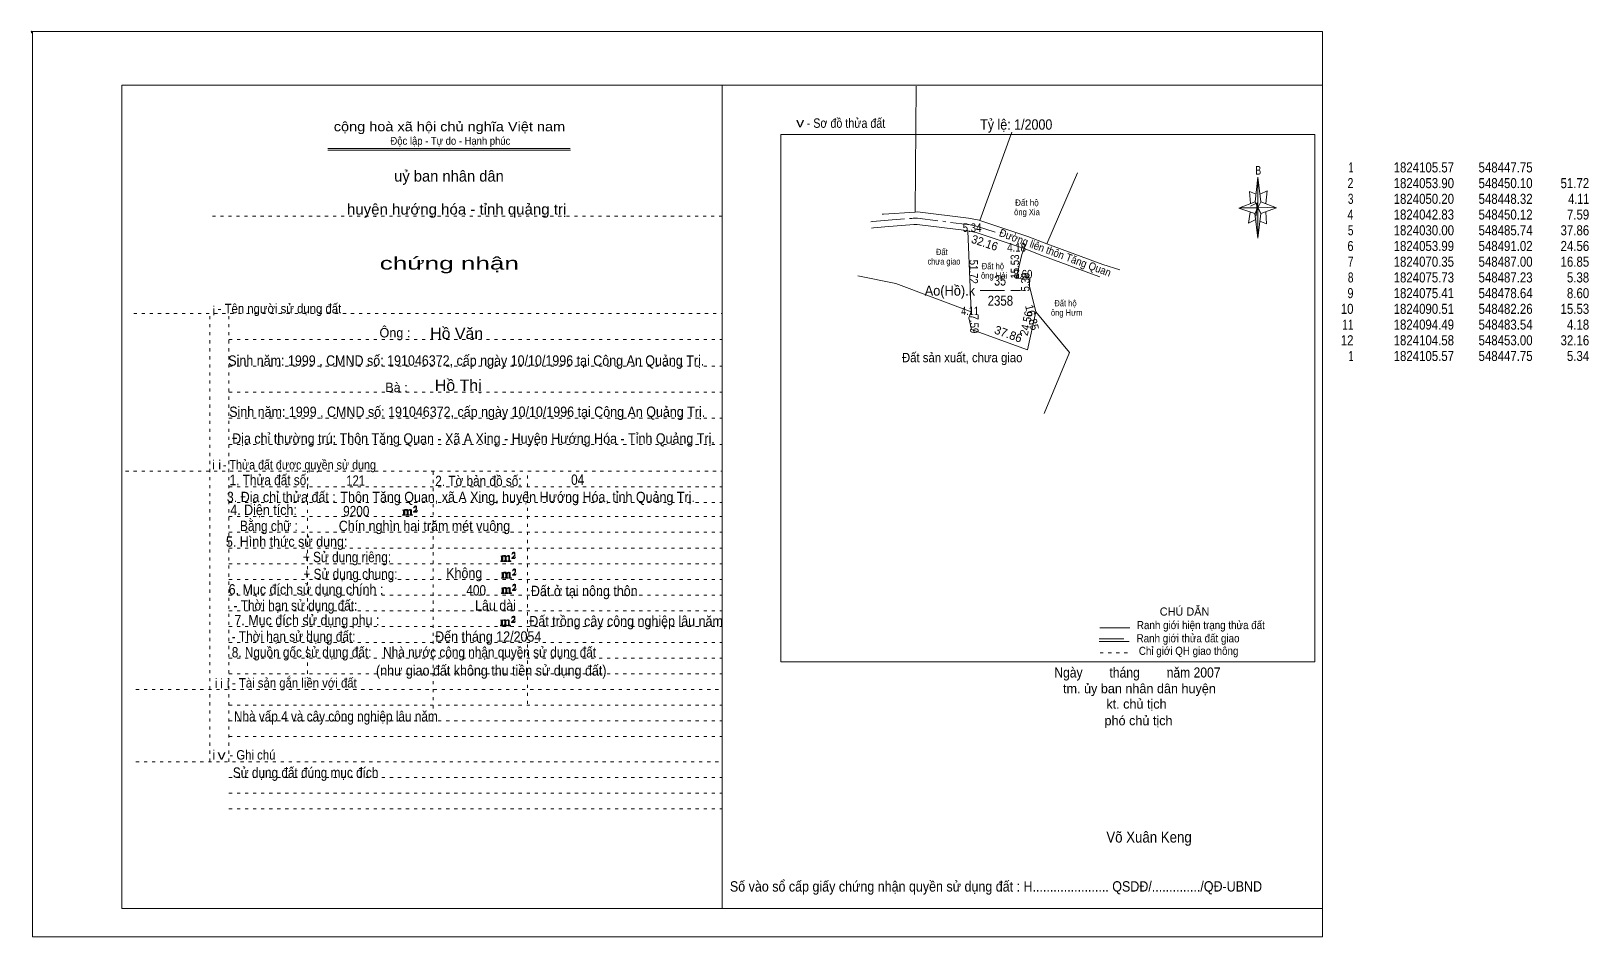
# Model space of a CAD drawing. Header units: centimetres. Extents: x -1.6 to 48, y -3.3 to 25.5.
import ezdxf
from ezdxf.enums import TextEntityAlignment as Align

# ---------------------------------------------------------------- set-up
doc = ezdxf.new("R2010")
doc.units = ezdxf.units.CM
doc.header["$LTSCALE"] = 0.13
for name, pattern in [('DOT_DASHED', [7.7, 5, -1.2, 0.3, -1.2]), ('DOTTED', [1.5, 0.3, -1.2]), ('LONG_DASHED', [7.5, 6, -1.5])]:
    doc.linetypes.add(name, pattern=pattern)
for name, color, linetype, lineweight in [('1', 7, 'DOTTED', 13), ('22', 7, 'Continuous', 13), ('33', 7, 'LONG_DASHED', 13), ('4', 7, 'Continuous', 13), ('5', 7, 'Continuous', 13), ('50', 7, 'Continuous', 13)]:
    doc.layers.add(name, color=color, linetype=linetype, lineweight=lineweight)
for name, color, linetype in [('10', 7, 'Continuous'), ('23', 7, 'Continuous'), ('30', 7, 'Continuous')]:
    doc.layers.add(name, color=color, linetype=linetype)

msp = doc.modelspace()

# ---------------------------------------------------------------- hatches: boundary and pattern name
at = {"layer": '5'}
msp.add_hatch(color=256, dxfattribs=at).paths.add_polyline_path([(37.46, 19.87), (37.46, 18.91), (37.36, 19.69)])
at = {"layer": '50'}
for points in [[(10.27, 10.13), (10.27, 10.12), (10.27, 10.11), (10.25, 10.11), (10.24, 10.11), (10.24, 10.1), (10.33, 10.1), (10.33, 10.11), (10.32, 10.11), (10.31, 10.11), (10.31, 10.12), (10.31, 10.13), (10.31, 10.24), (10.31, 10.25), (10.32, 10.26), (10.34, 10.26), (10.35, 10.26), (10.36, 10.26), (10.37, 10.25), (10.39, 10.22), (10.39, 10.13), (10.37, 10.12), (10.37, 10.11), (10.36, 10.11), (10.35, 10.11), (10.35, 10.1), (10.44, 10.1), (10.44, 10.11), (10.43, 10.11), (10.42, 10.11), (10.42, 10.12), (10.42, 10.13), (10.42, 10.24), (10.44, 10.26), (10.45, 10.26), (10.46, 10.26), (10.49, 10.26), (10.49, 10.25), (10.5, 10.24), (10.5, 10.22), (10.5, 10.13), (10.5, 10.12), (10.49, 10.11), (10.49, 10.11), (10.47, 10.11), (10.47, 10.1), (10.56, 10.1), (10.56, 10.11), (10.55, 10.11), (10.54, 10.11), (10.53, 10.12), (10.53, 10.13), (10.53, 10.2), (10.53, 10.25), (10.53, 10.26), (10.52, 10.27), (10.5, 10.28), (10.47, 10.28), (10.46, 10.28), (10.44, 10.27), (10.41, 10.25), (10.41, 10.26), (10.4, 10.28), (10.39, 10.28), (10.37, 10.28), (10.35, 10.28), (10.34, 10.28), (10.32, 10.26), (10.31, 10.26), (10.31, 10.25), (10.31, 10.25), (10.31, 10.26), (10.31, 10.28), (10.24, 10.26), (10.24, 10.26), (10.25, 10.26), (10.27, 10.25), (10.27, 10.24), (10.27, 10.23)], [(10.69, 10.19), (10.72, 10.24), (10.72, 10.24), (10.71, 10.22), (10.69, 10.22), (10.68, 10.22), (10.63, 10.22), (10.66, 10.26), (10.67, 10.27), (10.69, 10.28), (10.69, 10.3), (10.69, 10.32), (10.69, 10.34), (10.69, 10.35), (10.69, 10.37), (10.68, 10.38), (10.67, 10.38), (10.66, 10.39), (10.65, 10.39), (10.63, 10.38), (10.63, 10.38), (10.62, 10.37), (10.61, 10.35), (10.59, 10.33), (10.61, 10.33), (10.61, 10.35), (10.62, 10.35), (10.63, 10.36), (10.65, 10.36), (10.66, 10.36), (10.67, 10.35), (10.68, 10.35), (10.68, 10.32), (10.68, 10.3), (10.66, 10.28), (10.66, 10.26), (10.65, 10.25), (10.59, 10.2), (10.59, 10.19)], [(13.39, 8.66), (13.39, 8.65), (13.39, 8.64), (13.38, 8.64), (13.37, 8.64), (13.37, 8.62), (13.45, 8.62), (13.45, 8.64), (13.44, 8.64), (13.43, 8.64), (13.43, 8.65), (13.43, 8.66), (13.43, 8.77), (13.43, 8.78), (13.44, 8.79), (13.47, 8.79), (13.48, 8.79), (13.49, 8.79), (13.5, 8.78), (13.51, 8.74), (13.51, 8.66), (13.5, 8.65), (13.5, 8.64), (13.49, 8.64), (13.48, 8.64), (13.48, 8.62), (13.57, 8.62), (13.57, 8.64), (13.55, 8.64), (13.54, 8.64), (13.54, 8.65), (13.54, 8.66), (13.54, 8.77), (13.57, 8.79), (13.58, 8.79), (13.59, 8.79), (13.61, 8.79), (13.61, 8.78), (13.62, 8.77), (13.62, 8.74), (13.62, 8.66), (13.62, 8.65), (13.61, 8.64), (13.61, 8.64), (13.6, 8.64), (13.6, 8.62), (13.69, 8.62), (13.69, 8.64), (13.67, 8.64), (13.66, 8.64), (13.65, 8.65), (13.65, 8.66), (13.65, 8.73), (13.65, 8.78), (13.65, 8.79), (13.64, 8.8), (13.62, 8.81), (13.6, 8.81), (13.59, 8.81), (13.57, 8.8), (13.53, 8.78), (13.53, 8.79), (13.52, 8.81), (13.51, 8.81), (13.5, 8.81), (13.48, 8.81), (13.47, 8.81), (13.44, 8.79), (13.43, 8.79), (13.43, 8.78), (13.43, 8.78), (13.43, 8.79), (13.43, 8.81), (13.37, 8.79), (13.37, 8.79), (13.38, 8.79), (13.39, 8.78), (13.39, 8.77), (13.39, 8.76)], [(13.82, 8.72), (13.84, 8.77), (13.84, 8.77), (13.83, 8.74), (13.82, 8.74), (13.81, 8.74), (13.75, 8.74), (13.79, 8.79), (13.8, 8.8), (13.82, 8.81), (13.82, 8.83), (13.82, 8.84), (13.82, 8.87), (13.82, 8.88), (13.82, 8.9), (13.81, 8.91), (13.8, 8.91), (13.79, 8.92), (13.77, 8.92), (13.75, 8.91), (13.75, 8.91), (13.74, 8.9), (13.73, 8.88), (13.72, 8.86), (13.73, 8.86), (13.73, 8.88), (13.74, 8.88), (13.75, 8.89), (13.77, 8.89), (13.79, 8.89), (13.8, 8.88), (13.81, 8.88), (13.81, 8.84), (13.81, 8.83), (13.79, 8.81), (13.79, 8.79), (13.77, 8.78), (13.72, 8.73), (13.72, 8.72)], [(13.41, 8.12), (13.41, 8.11), (13.41, 8.1), (13.4, 8.1), (13.39, 8.1), (13.39, 8.09), (13.48, 8.09), (13.48, 8.1), (13.47, 8.1), (13.45, 8.1), (13.45, 8.11), (13.45, 8.12), (13.45, 8.23), (13.45, 8.24), (13.47, 8.26), (13.49, 8.26), (13.5, 8.26), (13.51, 8.26), (13.52, 8.24), (13.53, 8.21), (13.53, 8.12), (13.52, 8.11), (13.52, 8.1), (13.51, 8.1), (13.5, 8.1), (13.5, 8.09), (13.59, 8.09), (13.59, 8.1), (13.58, 8.1), (13.57, 8.1), (13.57, 8.11), (13.57, 8.12), (13.57, 8.23), (13.59, 8.26), (13.6, 8.26), (13.61, 8.26), (13.63, 8.26), (13.63, 8.24), (13.64, 8.23), (13.64, 8.21), (13.64, 8.12), (13.64, 8.11), (13.63, 8.1), (13.63, 8.1), (13.62, 8.1), (13.62, 8.09), (13.71, 8.09), (13.71, 8.1), (13.7, 8.1), (13.69, 8.1), (13.67, 8.11), (13.67, 8.12), (13.67, 8.2), (13.67, 8.24), (13.67, 8.26), (13.66, 8.27), (13.64, 8.28), (13.62, 8.28), (13.61, 8.28), (13.59, 8.27), (13.55, 8.24), (13.55, 8.26), (13.54, 8.28), (13.53, 8.28), (13.52, 8.28), (13.5, 8.28), (13.49, 8.28), (13.47, 8.26), (13.45, 8.26), (13.45, 8.24), (13.45, 8.24), (13.45, 8.26), (13.45, 8.28), (13.39, 8.26), (13.39, 8.26), (13.4, 8.26), (13.41, 8.24), (13.41, 8.23), (13.41, 8.22)], [(13.84, 8.19), (13.86, 8.23), (13.86, 8.23), (13.85, 8.21), (13.84, 8.21), (13.83, 8.21), (13.77, 8.21), (13.81, 8.26), (13.82, 8.27), (13.84, 8.28), (13.84, 8.3), (13.84, 8.31), (13.84, 8.33), (13.84, 8.34), (13.84, 8.37), (13.83, 8.38), (13.82, 8.38), (13.81, 8.39), (13.8, 8.39), (13.77, 8.38), (13.77, 8.38), (13.76, 8.37), (13.75, 8.34), (13.74, 8.32), (13.75, 8.32), (13.75, 8.34), (13.76, 8.34), (13.77, 8.36), (13.8, 8.36), (13.81, 8.36), (13.82, 8.34), (13.83, 8.34), (13.83, 8.31), (13.83, 8.3), (13.81, 8.28), (13.81, 8.26), (13.8, 8.24), (13.74, 8.2), (13.74, 8.19)], [(13.41, 7.64), (13.41, 7.63), (13.41, 7.62), (13.4, 7.62), (13.39, 7.62), (13.39, 7.6), (13.47, 7.6), (13.47, 7.62), (13.46, 7.62), (13.45, 7.62), (13.45, 7.63), (13.45, 7.64), (13.45, 7.75), (13.45, 7.76), (13.46, 7.77), (13.49, 7.77), (13.5, 7.77), (13.51, 7.77), (13.52, 7.76), (13.53, 7.72), (13.53, 7.64), (13.52, 7.63), (13.52, 7.62), (13.51, 7.62), (13.5, 7.62), (13.5, 7.6), (13.59, 7.6), (13.59, 7.62), (13.57, 7.62), (13.56, 7.62), (13.56, 7.63), (13.56, 7.64), (13.56, 7.75), (13.59, 7.77), (13.6, 7.77), (13.61, 7.77), (13.63, 7.77), (13.63, 7.76), (13.64, 7.75), (13.64, 7.72), (13.64, 7.64), (13.64, 7.63), (13.63, 7.62), (13.63, 7.62), (13.62, 7.62), (13.62, 7.6), (13.71, 7.6), (13.71, 7.62), (13.69, 7.62), (13.68, 7.62), (13.67, 7.63), (13.67, 7.64), (13.67, 7.71), (13.67, 7.76), (13.67, 7.77), (13.66, 7.78), (13.64, 7.79), (13.62, 7.79), (13.61, 7.79), (13.59, 7.78), (13.55, 7.76), (13.55, 7.77), (13.54, 7.79), (13.53, 7.79), (13.52, 7.79), (13.5, 7.79), (13.49, 7.79), (13.46, 7.77), (13.45, 7.77), (13.45, 7.76), (13.45, 7.76), (13.45, 7.77), (13.45, 7.79), (13.39, 7.77), (13.39, 7.77), (13.4, 7.77), (13.41, 7.76), (13.41, 7.75), (13.41, 7.74)], [(13.84, 7.7), (13.86, 7.75), (13.86, 7.75), (13.85, 7.72), (13.84, 7.72), (13.83, 7.72), (13.77, 7.72), (13.81, 7.77), (13.82, 7.78), (13.84, 7.79), (13.84, 7.81), (13.84, 7.82), (13.84, 7.85), (13.84, 7.86), (13.84, 7.88), (13.83, 7.89), (13.82, 7.89), (13.81, 7.9), (13.79, 7.9), (13.77, 7.89), (13.77, 7.89), (13.76, 7.88), (13.75, 7.86), (13.74, 7.84), (13.75, 7.84), (13.75, 7.86), (13.76, 7.86), (13.77, 7.87), (13.79, 7.87), (13.81, 7.87), (13.82, 7.86), (13.83, 7.86), (13.83, 7.82), (13.83, 7.81), (13.81, 7.79), (13.81, 7.77), (13.79, 7.76), (13.74, 7.71), (13.74, 7.7)], [(13.38, 6.62), (13.38, 6.61), (13.38, 6.6), (13.37, 6.6), (13.36, 6.6), (13.36, 6.58), (13.44, 6.58), (13.44, 6.6), (13.43, 6.6), (13.42, 6.6), (13.42, 6.61), (13.42, 6.62), (13.42, 6.73), (13.42, 6.74), (13.43, 6.75), (13.46, 6.75), (13.47, 6.75), (13.48, 6.75), (13.49, 6.74), (13.5, 6.7), (13.5, 6.62), (13.49, 6.61), (13.49, 6.6), (13.48, 6.6), (13.47, 6.6), (13.47, 6.58), (13.56, 6.58), (13.56, 6.6), (13.54, 6.6), (13.53, 6.6), (13.53, 6.61), (13.53, 6.62), (13.53, 6.73), (13.56, 6.75), (13.57, 6.75), (13.58, 6.75), (13.6, 6.75), (13.6, 6.74), (13.61, 6.73), (13.61, 6.7), (13.61, 6.62), (13.61, 6.61), (13.6, 6.6), (13.6, 6.6), (13.59, 6.6), (13.59, 6.58), (13.68, 6.58), (13.68, 6.6), (13.66, 6.6), (13.65, 6.6), (13.64, 6.61), (13.64, 6.62), (13.64, 6.69), (13.64, 6.74), (13.64, 6.75), (13.63, 6.76), (13.61, 6.77), (13.59, 6.77), (13.58, 6.77), (13.56, 6.76), (13.52, 6.74), (13.52, 6.75), (13.51, 6.77), (13.5, 6.77), (13.49, 6.77), (13.47, 6.77), (13.46, 6.77), (13.43, 6.75), (13.42, 6.75), (13.42, 6.74), (13.42, 6.74), (13.42, 6.75), (13.42, 6.77), (13.36, 6.75), (13.36, 6.75), (13.37, 6.75), (13.38, 6.74), (13.38, 6.73), (13.38, 6.72)], [(13.81, 6.68), (13.83, 6.73), (13.83, 6.73), (13.82, 6.7), (13.81, 6.7), (13.8, 6.7), (13.74, 6.7), (13.78, 6.75), (13.79, 6.76), (13.81, 6.77), (13.81, 6.79), (13.81, 6.8), (13.81, 6.83), (13.81, 6.84), (13.81, 6.86), (13.8, 6.87), (13.79, 6.87), (13.78, 6.88), (13.76, 6.88), (13.74, 6.87), (13.74, 6.87), (13.73, 6.86), (13.72, 6.84), (13.71, 6.82), (13.72, 6.82), (13.72, 6.84), (13.73, 6.84), (13.74, 6.85), (13.76, 6.85), (13.78, 6.85), (13.79, 6.84), (13.8, 6.84), (13.8, 6.8), (13.8, 6.79), (13.78, 6.77), (13.78, 6.75), (13.76, 6.74), (13.71, 6.69), (13.71, 6.68)]]:
    msp.add_hatch(color=256, dxfattribs=at).paths.add_polyline_path(points)

# ---------------------------------------------------------------- linework, layer by layer
at = {"layer": '1', "linetype": 'Continuous'}
for p, q in [((1.31, -2.42), (1.31, 23.78)), ((1.31, 23.78), (39.51, 23.78)), ((20.41, -2.42), (20.41, 23.78)), ((39.51, -2.42), (39.51, 23.78)), ((7.87, 21.76), (15.58, 21.76)), ((7.87, 21.71), (15.59, 21.71)), ((37.36, 19.69), (36.85, 19.86)), ((1.31, -2.42), (39.51, -2.42))]:
    msp.add_line(p, q, dxfattribs=at)
at = {"layer": '1'}
for p, q in [((4.19, 19.61), (20.41, 19.61)), ((1.69, 16.51), (20.41, 16.51)), ((4.11, 2.25), (4.11, 16.51)), ((4.72, 2.25), (4.72, 16.51)), ((4.72, 15.68), (20.41, 15.68)), ((4.72, 14.84), (20.41, 14.84)), ((4.72, 14.01), (20.41, 14.01)), ((4.72, 13.18), (20.41, 13.18)), ((4.72, 12.34), (20.41, 12.34)), ((1.43, 11.5), (20.41, 11.5)), ((7.22, 5.05), (7.22, 11.5)), ((11.22, 3.95), (11.22, 11.5)), ((14.22, 4.09), (14.22, 11.5)), ((4.72, 11), (20.41, 11)), ((4.72, 10.5), (20.41, 10.5)), ((4.72, 10.05), (20.41, 10.05)), ((4.72, 9.55), (20.41, 9.55)), ((4.72, 9.05), (20.41, 9.05)), ((4.72, 8.55), (20.41, 8.55)), ((4.72, 8.05), (20.41, 8.05)), ((4.72, 7.55), (20.41, 7.55)), ((4.72, 7.05), (20.41, 7.05)), ((4.72, 6.55), (20.41, 6.55)), ((4.72, 6.05), (20.41, 6.05)), ((4.72, 5.55), (20.41, 5.55)), ((4.72, 5.05), (20.41, 5.05)), ((1.76, 4.55), (20.41, 4.55)), ((4.72, 4.05), (20.41, 4.05)), ((4.72, 3.55), (20.41, 3.55)), ((4.72, 3.05), (20.41, 3.05)), ((1.76, 2.25), (20.41, 2.25)), ((4.72, 1.75), (20.41, 1.75)), ((4.72, 1.25), (20.41, 1.25)), ((4.72, 0.75), (20.41, 0.75))]:
    msp.add_line(p, q, dxfattribs=at)
at = {"layer": '1', "linetype": 'Continuous'}
msp.add_lwpolyline([(-1.53, -3.32), (39.51, -3.32), (39.51, 25.48), (-1.53, 25.48)], close=True, dxfattribs=at)
msp.add_lwpolyline([(37.37, 19.49), (37.16, 19.39), (37.21, 19.74)], dxfattribs=at)
at = {"layer": '22'}
for p, q in [((26.55, 19.74), (26.59, 23.75)), ((28.61, 19.47), (29.63, 22.28)), ((30.74, 18.73), (31.72, 20.99)), ((28.34, 16.56), (28.23, 19.14))]:
    msp.add_line(p, q, dxfattribs=at)
at = {"layer": '22', "linetype": 'DOT_DASHED'}
for points in [[(25.14, 19.43), (25.21, 19.44), (25.57, 19.47), (26.49, 19.54), (26.63, 19.55), (28.22, 19.34), (28.26, 19.34)], [(28.26, 19.34), (28.54, 19.28), (29.1, 19.1)]]:
    msp.add_lwpolyline(points, dxfattribs=at)
at = {"layer": '22'}
for points in [[(25.16, 19.23), (25.23, 19.24), (25.59, 19.27), (26.51, 19.34), (26.62, 19.34), (28.19, 19.15), (28.23, 19.14)], [(25.5, 19.67), (25.55, 19.67), (26.55, 19.74)], [(26.55, 19.74), (26.63, 19.75), (28.25, 19.54), (28.59, 19.48), (28.61, 19.47)], [(28.61, 19.47), (30.14, 18.96), (30.74, 18.73)], [(28.23, 19.14), (28.49, 19.09), (30.02, 18.58)], [(30.39, 16.56), (30.19, 17.38), (30.2, 17.65), (29.77, 17.63), (29.95, 18.39), (30.02, 18.58)], [(30.02, 18.58), (30.58, 18.36), (32.4, 17.69), (32.43, 17.68)], [(30.74, 18.73), (32.53, 18.07), (33.07, 17.9)], [(24.73, 17.71), (25.94, 17.47), (28.34, 16.56)], [(28.34, 16.56), (28.26, 16.37), (28.35, 16), (30.13, 15.36), (30.39, 16.56)], [(30.39, 16.56), (31.46, 15.27), (30.66, 13.33)]]:
    msp.add_lwpolyline(points, dxfattribs=at)
at = {"layer": '33'}
msp.add_line((28.62, 17.24), (29.9, 17.24), dxfattribs=at)
at = {"layer": '4'}
for p, q in [((32.43, 6.51), (33.38, 6.51)), ((32.41, 6.08), (33.36, 6.08))]:
    msp.add_line(p, q, dxfattribs=at)
at = {"layer": '4', "linetype": 'LONG_DASHED'}
msp.add_line((32.41, 6.16), (33.36, 6.16), dxfattribs=at)
at = {"layer": '4', "linetype": 'DOTTED'}
msp.add_line((32.44, 5.72), (33.43, 5.72), dxfattribs=at)
at = {"layer": '4'}
msp.add_lwpolyline([(22.28, 22.21), (39.27, 22.21), (39.27, 5.43), (22.28, 5.43)], close=True, dxfattribs=at)
msp.add_circle((-1.55, 25.47), 0.025, dxfattribs=at)
at = {"layer": '5'}
for p, q in [((37.37, 20.07), (37.46, 20.85)), ((37.55, 20.07), (38.05, 19.87)), ((37.55, 19.69), (37.46, 18.91)), ((37.73, 19.37), (37.52, 19.45)), ((37.71, 19.75), (37.73, 19.37))]:
    msp.add_line(p, q, dxfattribs=at)
for points in [[(37.46, 20.85), (37.55, 20.07), (37.46, 19.87)], [(37.46, 19.87), (36.87, 19.87), (37.37, 20.07), (37.55, 19.69), (38.05, 19.87), (37.46, 19.89)], [(37.46, 19.87), (37.46, 18.91), (37.36, 19.69)]]:
    msp.add_lwpolyline(points, close=True, dxfattribs=at)
for points in [[(37.4, 20.31), (37.19, 20.39), (37.22, 20.01)], [(37.53, 20.31), (37.75, 20.41), (37.71, 20.01)], [(37.46, 19.87), (37.37, 20.07), (36.87, 19.87)], [(37.22, 19.93), (37.44, 20.03), (37.4, 19.63)], [(37.46, 19.87), (37.55, 19.69), (38.05, 19.87)]]:
    msp.add_lwpolyline(points, dxfattribs=at)
at = {"layer": '50'}
for points in [[(10.27, 10.13), (10.27, 10.12), (10.27, 10.11), (10.25, 10.11), (10.24, 10.11), (10.24, 10.1), (10.33, 10.1), (10.33, 10.11), (10.32, 10.11), (10.31, 10.11), (10.31, 10.12), (10.31, 10.13), (10.31, 10.24), (10.31, 10.25), (10.32, 10.26), (10.34, 10.26), (10.35, 10.26), (10.36, 10.26), (10.37, 10.25), (10.39, 10.22), (10.39, 10.13), (10.37, 10.12), (10.37, 10.11), (10.36, 10.11), (10.35, 10.11), (10.35, 10.1), (10.44, 10.1), (10.44, 10.11), (10.43, 10.11), (10.42, 10.11), (10.42, 10.12), (10.42, 10.13), (10.42, 10.24), (10.44, 10.26), (10.45, 10.26), (10.46, 10.26), (10.49, 10.26), (10.49, 10.25), (10.5, 10.24), (10.5, 10.22), (10.5, 10.13), (10.5, 10.12), (10.49, 10.11), (10.49, 10.11), (10.47, 10.11), (10.47, 10.1), (10.56, 10.1), (10.56, 10.11), (10.55, 10.11), (10.54, 10.11), (10.53, 10.12), (10.53, 10.13), (10.53, 10.2), (10.53, 10.25), (10.53, 10.26), (10.52, 10.27), (10.5, 10.28), (10.47, 10.28), (10.46, 10.28), (10.44, 10.27), (10.41, 10.25), (10.41, 10.26), (10.4, 10.28), (10.39, 10.28), (10.37, 10.28), (10.35, 10.28), (10.34, 10.28), (10.32, 10.26), (10.31, 10.26), (10.31, 10.25), (10.31, 10.25), (10.31, 10.26), (10.31, 10.28), (10.24, 10.26), (10.24, 10.26), (10.25, 10.26), (10.27, 10.25), (10.27, 10.24), (10.27, 10.23)], [(10.69, 10.19), (10.72, 10.24), (10.72, 10.24), (10.71, 10.22), (10.69, 10.22), (10.68, 10.22), (10.63, 10.22), (10.66, 10.26), (10.67, 10.27), (10.69, 10.28), (10.69, 10.3), (10.69, 10.32), (10.69, 10.34), (10.69, 10.35), (10.69, 10.37), (10.68, 10.38), (10.67, 10.38), (10.66, 10.39), (10.65, 10.39), (10.63, 10.38), (10.63, 10.38), (10.62, 10.37), (10.61, 10.35), (10.59, 10.33), (10.61, 10.33), (10.61, 10.35), (10.62, 10.35), (10.63, 10.36), (10.65, 10.36), (10.66, 10.36), (10.67, 10.35), (10.68, 10.35), (10.68, 10.32), (10.68, 10.3), (10.66, 10.28), (10.66, 10.26), (10.65, 10.25), (10.59, 10.2), (10.59, 10.19)], [(13.39, 8.66), (13.39, 8.65), (13.39, 8.64), (13.38, 8.64), (13.37, 8.64), (13.37, 8.62), (13.45, 8.62), (13.45, 8.64), (13.44, 8.64), (13.43, 8.64), (13.43, 8.65), (13.43, 8.66), (13.43, 8.77), (13.43, 8.78), (13.44, 8.79), (13.47, 8.79), (13.48, 8.79), (13.49, 8.79), (13.5, 8.78), (13.51, 8.74), (13.51, 8.66), (13.5, 8.65), (13.5, 8.64), (13.49, 8.64), (13.48, 8.64), (13.48, 8.62), (13.57, 8.62), (13.57, 8.64), (13.55, 8.64), (13.54, 8.64), (13.54, 8.65), (13.54, 8.66), (13.54, 8.77), (13.57, 8.79), (13.58, 8.79), (13.59, 8.79), (13.61, 8.79), (13.61, 8.78), (13.62, 8.77), (13.62, 8.74), (13.62, 8.66), (13.62, 8.65), (13.61, 8.64), (13.61, 8.64), (13.6, 8.64), (13.6, 8.62), (13.69, 8.62), (13.69, 8.64), (13.67, 8.64), (13.66, 8.64), (13.65, 8.65), (13.65, 8.66), (13.65, 8.73), (13.65, 8.78), (13.65, 8.79), (13.64, 8.8), (13.62, 8.81), (13.6, 8.81), (13.59, 8.81), (13.57, 8.8), (13.53, 8.78), (13.53, 8.79), (13.52, 8.81), (13.51, 8.81), (13.5, 8.81), (13.48, 8.81), (13.47, 8.81), (13.44, 8.79), (13.43, 8.79), (13.43, 8.78), (13.43, 8.78), (13.43, 8.79), (13.43, 8.81), (13.37, 8.79), (13.37, 8.79), (13.38, 8.79), (13.39, 8.78), (13.39, 8.77), (13.39, 8.76)], [(13.82, 8.72), (13.84, 8.77), (13.84, 8.77), (13.83, 8.74), (13.82, 8.74), (13.81, 8.74), (13.75, 8.74), (13.79, 8.79), (13.8, 8.8), (13.82, 8.81), (13.82, 8.83), (13.82, 8.84), (13.82, 8.87), (13.82, 8.88), (13.82, 8.9), (13.81, 8.91), (13.8, 8.91), (13.79, 8.92), (13.77, 8.92), (13.75, 8.91), (13.75, 8.91), (13.74, 8.9), (13.73, 8.88), (13.72, 8.86), (13.73, 8.86), (13.73, 8.88), (13.74, 8.88), (13.75, 8.89), (13.77, 8.89), (13.79, 8.89), (13.8, 8.88), (13.81, 8.88), (13.81, 8.84), (13.81, 8.83), (13.79, 8.81), (13.79, 8.79), (13.77, 8.78), (13.72, 8.73), (13.72, 8.72)], [(13.41, 8.12), (13.41, 8.11), (13.41, 8.1), (13.4, 8.1), (13.39, 8.1), (13.39, 8.09), (13.48, 8.09), (13.48, 8.1), (13.47, 8.1), (13.45, 8.1), (13.45, 8.11), (13.45, 8.12), (13.45, 8.23), (13.45, 8.24), (13.47, 8.26), (13.49, 8.26), (13.5, 8.26), (13.51, 8.26), (13.52, 8.24), (13.53, 8.21), (13.53, 8.12), (13.52, 8.11), (13.52, 8.1), (13.51, 8.1), (13.5, 8.1), (13.5, 8.09), (13.59, 8.09), (13.59, 8.1), (13.58, 8.1), (13.57, 8.1), (13.57, 8.11), (13.57, 8.12), (13.57, 8.23), (13.59, 8.26), (13.6, 8.26), (13.61, 8.26), (13.63, 8.26), (13.63, 8.24), (13.64, 8.23), (13.64, 8.21), (13.64, 8.12), (13.64, 8.11), (13.63, 8.1), (13.63, 8.1), (13.62, 8.1), (13.62, 8.09), (13.71, 8.09), (13.71, 8.1), (13.7, 8.1), (13.69, 8.1), (13.67, 8.11), (13.67, 8.12), (13.67, 8.2), (13.67, 8.24), (13.67, 8.26), (13.66, 8.27), (13.64, 8.28), (13.62, 8.28), (13.61, 8.28), (13.59, 8.27), (13.55, 8.24), (13.55, 8.26), (13.54, 8.28), (13.53, 8.28), (13.52, 8.28), (13.5, 8.28), (13.49, 8.28), (13.47, 8.26), (13.45, 8.26), (13.45, 8.24), (13.45, 8.24), (13.45, 8.26), (13.45, 8.28), (13.39, 8.26), (13.39, 8.26), (13.4, 8.26), (13.41, 8.24), (13.41, 8.23), (13.41, 8.22)], [(13.84, 8.19), (13.86, 8.23), (13.86, 8.23), (13.85, 8.21), (13.84, 8.21), (13.83, 8.21), (13.77, 8.21), (13.81, 8.26), (13.82, 8.27), (13.84, 8.28), (13.84, 8.3), (13.84, 8.31), (13.84, 8.33), (13.84, 8.34), (13.84, 8.37), (13.83, 8.38), (13.82, 8.38), (13.81, 8.39), (13.8, 8.39), (13.77, 8.38), (13.77, 8.38), (13.76, 8.37), (13.75, 8.34), (13.74, 8.32), (13.75, 8.32), (13.75, 8.34), (13.76, 8.34), (13.77, 8.36), (13.8, 8.36), (13.81, 8.36), (13.82, 8.34), (13.83, 8.34), (13.83, 8.31), (13.83, 8.3), (13.81, 8.28), (13.81, 8.26), (13.8, 8.24), (13.74, 8.2), (13.74, 8.19)], [(13.41, 7.64), (13.41, 7.63), (13.41, 7.62), (13.4, 7.62), (13.39, 7.62), (13.39, 7.6), (13.47, 7.6), (13.47, 7.62), (13.46, 7.62), (13.45, 7.62), (13.45, 7.63), (13.45, 7.64), (13.45, 7.75), (13.45, 7.76), (13.46, 7.77), (13.49, 7.77), (13.5, 7.77), (13.51, 7.77), (13.52, 7.76), (13.53, 7.72), (13.53, 7.64), (13.52, 7.63), (13.52, 7.62), (13.51, 7.62), (13.5, 7.62), (13.5, 7.6), (13.59, 7.6), (13.59, 7.62), (13.57, 7.62), (13.56, 7.62), (13.56, 7.63), (13.56, 7.64), (13.56, 7.75), (13.59, 7.77), (13.6, 7.77), (13.61, 7.77), (13.63, 7.77), (13.63, 7.76), (13.64, 7.75), (13.64, 7.72), (13.64, 7.64), (13.64, 7.63), (13.63, 7.62), (13.63, 7.62), (13.62, 7.62), (13.62, 7.6), (13.71, 7.6), (13.71, 7.62), (13.69, 7.62), (13.68, 7.62), (13.67, 7.63), (13.67, 7.64), (13.67, 7.71), (13.67, 7.76), (13.67, 7.77), (13.66, 7.78), (13.64, 7.79), (13.62, 7.79), (13.61, 7.79), (13.59, 7.78), (13.55, 7.76), (13.55, 7.77), (13.54, 7.79), (13.53, 7.79), (13.52, 7.79), (13.5, 7.79), (13.49, 7.79), (13.46, 7.77), (13.45, 7.77), (13.45, 7.76), (13.45, 7.76), (13.45, 7.77), (13.45, 7.79), (13.39, 7.77), (13.39, 7.77), (13.4, 7.77), (13.41, 7.76), (13.41, 7.75), (13.41, 7.74)], [(13.84, 7.7), (13.86, 7.75), (13.86, 7.75), (13.85, 7.72), (13.84, 7.72), (13.83, 7.72), (13.77, 7.72), (13.81, 7.77), (13.82, 7.78), (13.84, 7.79), (13.84, 7.81), (13.84, 7.82), (13.84, 7.85), (13.84, 7.86), (13.84, 7.88), (13.83, 7.89), (13.82, 7.89), (13.81, 7.9), (13.79, 7.9), (13.77, 7.89), (13.77, 7.89), (13.76, 7.88), (13.75, 7.86), (13.74, 7.84), (13.75, 7.84), (13.75, 7.86), (13.76, 7.86), (13.77, 7.87), (13.79, 7.87), (13.81, 7.87), (13.82, 7.86), (13.83, 7.86), (13.83, 7.82), (13.83, 7.81), (13.81, 7.79), (13.81, 7.77), (13.79, 7.76), (13.74, 7.71), (13.74, 7.7)], [(13.38, 6.62), (13.38, 6.61), (13.38, 6.6), (13.37, 6.6), (13.36, 6.6), (13.36, 6.58), (13.44, 6.58), (13.44, 6.6), (13.43, 6.6), (13.42, 6.6), (13.42, 6.61), (13.42, 6.62), (13.42, 6.73), (13.42, 6.74), (13.43, 6.75), (13.46, 6.75), (13.47, 6.75), (13.48, 6.75), (13.49, 6.74), (13.5, 6.7), (13.5, 6.62), (13.49, 6.61), (13.49, 6.6), (13.48, 6.6), (13.47, 6.6), (13.47, 6.58), (13.56, 6.58), (13.56, 6.6), (13.54, 6.6), (13.53, 6.6), (13.53, 6.61), (13.53, 6.62), (13.53, 6.73), (13.56, 6.75), (13.57, 6.75), (13.58, 6.75), (13.6, 6.75), (13.6, 6.74), (13.61, 6.73), (13.61, 6.7), (13.61, 6.62), (13.61, 6.61), (13.6, 6.6), (13.6, 6.6), (13.59, 6.6), (13.59, 6.58), (13.68, 6.58), (13.68, 6.6), (13.66, 6.6), (13.65, 6.6), (13.64, 6.61), (13.64, 6.62), (13.64, 6.69), (13.64, 6.74), (13.64, 6.75), (13.63, 6.76), (13.61, 6.77), (13.59, 6.77), (13.58, 6.77), (13.56, 6.76), (13.52, 6.74), (13.52, 6.75), (13.51, 6.77), (13.5, 6.77), (13.49, 6.77), (13.47, 6.77), (13.46, 6.77), (13.43, 6.75), (13.42, 6.75), (13.42, 6.74), (13.42, 6.74), (13.42, 6.75), (13.42, 6.77), (13.36, 6.75), (13.36, 6.75), (13.37, 6.75), (13.38, 6.74), (13.38, 6.73), (13.38, 6.72)], [(13.81, 6.68), (13.83, 6.73), (13.83, 6.73), (13.82, 6.7), (13.81, 6.7), (13.8, 6.7), (13.74, 6.7), (13.78, 6.75), (13.79, 6.76), (13.81, 6.77), (13.81, 6.79), (13.81, 6.8), (13.81, 6.83), (13.81, 6.84), (13.81, 6.86), (13.8, 6.87), (13.79, 6.87), (13.78, 6.88), (13.76, 6.88), (13.74, 6.87), (13.74, 6.87), (13.73, 6.86), (13.72, 6.84), (13.71, 6.82), (13.72, 6.82), (13.72, 6.84), (13.73, 6.84), (13.74, 6.85), (13.76, 6.85), (13.78, 6.85), (13.79, 6.84), (13.8, 6.84), (13.8, 6.8), (13.8, 6.79), (13.78, 6.77), (13.78, 6.75), (13.76, 6.74), (13.71, 6.69), (13.71, 6.68)]]:
    msp.add_lwpolyline(points, close=True, dxfattribs=at)

# ---------------------------------------------------------------- texts
at = {"layer": '1'}
for s, height, width, p in [('cộng hoà xã hội chủ nghĩa Việt nam', 0.3, 1.15, (11.735, 22.31)), ('v', 0.3, 1.3, (22.895, 22.44)), ('- Sơ đồ thửa đất ', 0.3, 0.85, (24.4, 22.42)), ('Độc lập - Tự do - Hạnh phúc', 0.25, 0.9, (11.765, 21.88)), ('chứng nhận', 0.4, 1.55, (11.73, 17.91)), ('- Tên người sử dụng đất', 0.3, 0.9, (6.325, 16.52)), ('- Thửa đất được quyền sử dụng', 0.3, 0.85, (6.96, 11.55)), ('- Tài sản gắn liền với đất ', 0.3, 0.9, (6.85, 4.61)), ('v', 0.3, 1.3, (4.485, 2.32)), ('- Ghi chú', 0.3, 0.9, (5.465, 2.32))]:
    msp.add_text(s, height=height, dxfattribs=dict(at, width=width)).set_placement(p, align=Align.CENTER)
for s, height, p in [('uỷ ban nhân dân', 0.35, (11.72, 20.71)), ('i', 0.3, (4.235, 16.45)), ('i', 0.3, (4.225, 11.55)), ('i', 0.3, (4.425, 11.55)), ('i', 0.3, (4.315, 4.6)), ('i', 0.3, (4.485, 4.59)), ('i', 0.3, (4.695, 4.6)), ('i', 0.3, (4.235, 2.32))]:
    msp.add_text(s, height=height, dxfattribs=at).set_placement(p, align=Align.CENTER)
at = {"layer": '10', "width": 0.9}
msp.add_text('Võ Xuân Keng', height=0.35, dxfattribs=at).set_placement((33.995, -0.32), align=Align.CENTER)
at = {"layer": '22', "width": 0.9}
msp.add_text('Đường liên thôn Tăng Quan', height=0.25, rotation=339.72, dxfattribs=at).set_placement((30.967, 18.331), align=Align.CENTER)
at = {"layer": '22'}
for s, height, width, p in [('Đất  ', 0.2, 0.9, (27.47, 18.37)), ('chưa giao', 0.2, 0.85, (27.47, 18.07)), ('Đất hộ ', 0.2, 0.9, (29.06, 17.92)), ('ông Hải', 0.2, 0.9, (29.065, 17.62)), ('Đất hộ ', 0.2, 0.9, (31.37, 16.74)), ('ông Hưm', 0.2, 0.9, (31.375, 16.44)), ('Đất sản xuất, chưa giao', 0.3, 0.9, (28.05, 14.96))]:
    msp.add_text(s, height=height, dxfattribs=dict(at, width=width)).set_placement(p, align=Align.CENTER)
at = {"layer": '23'}
for s, width, p in [('ông Xia', 0.9, (30.11, 19.64)), ('Đất hộ', 0.95, (30.11, 19.94))]:
    msp.add_text(s, height=0.2, dxfattribs=dict(at, width=width)).set_placement(p, align=Align.CENTER)
at = {"layer": '30'}
for s, width, p in [('1', 0.65, (40.5, 21)), ('1824105.57', 0.85, (43.7, 21)), ('548447.75', 0.85, (46.2, 21)), ('548447.75', 0.85, (46.2, 21)), ('2', 0.8, (40.5, 20.5)), ('1824053.90', 0.85, (43.7, 20.5)), ('548450.10', 0.85, (46.2, 20.5)), ('51.72', 0.85, (48, 20.5)), ('3', 0.75, (40.5, 20)), ('1824050.20', 0.85, (43.7, 20)), ('548448.32', 0.85, (46.2, 20)), ('4.11', 0.8, (48, 20)), ('4', 0.8, (40.5, 19.5)), ('1824042.83', 0.85, (43.7, 19.5)), ('548450.12', 0.85, (46.2, 19.5)), ('7.59', 0.85, (48, 19.5)), ('5', 0.75, (40.5, 19)), ('1824030.00', 0.85, (43.7, 19)), ('548485.74', 0.85, (46.2, 19)), ('37.86', 0.85, (48, 19)), ('6', 0.8, (40.5, 18.5)), ('1824053.99', 0.85, (43.7, 18.5)), ('548491.02', 0.85, (46.2, 18.5)), ('24.56', 0.85, (48, 18.5)), ('7', 0.75, (40.5, 18)), ('1824070.35', 0.85, (43.7, 18)), ('548487.00', 0.85, (46.2, 18)), ('16.85', 0.85, (48, 18)), ('8', 0.75, (40.5, 17.5)), ('1824075.73', 0.85, (43.7, 17.5)), ('548487.23', 0.85, (46.2, 17.5)), ('5.38', 0.85, (48, 17.5)), ('9', 0.8, (40.5, 17)), ('1824075.41', 0.85, (43.7, 17)), ('548478.64', 0.85, (46.2, 17)), ('8.60', 0.85, (48, 17)), ('10', 0.85, (40.5, 16.5)), ('1824090.51', 0.85, (43.7, 16.5)), ('548482.26', 0.85, (46.2, 16.5)), ('15.53', 0.85, (48, 16.5)), ('11', 0.75, (40.5, 16)), ('1824094.49', 0.85, (43.7, 16)), ('548483.54', 0.85, (46.2, 16)), ('4.18', 0.85, (48, 16)), ('12', 0.85, (40.5, 15.5)), ('1824104.58', 0.85, (43.7, 15.5)), ('548453.00', 0.85, (46.2, 15.5)), ('32.16', 0.85, (48, 15.5)), ('1', 0.65, (40.5, 15)), ('1824105.57', 0.85, (43.7, 15)), ('548447.75', 0.85, (46.2, 15)), ('5.34', 0.85, (48, 15))]:
    msp.add_text(s, height=0.32, dxfattribs=dict(at, width=width)).set_placement(p, align=Align.RIGHT)
for s, width, p in [('5.34', 0.85, (28.365, 19.11)), ('4.18', 0.85, (29.78, 18.48)), ('8.60', 0.85, (29.985, 17.63)), ('4.11', 0.8, (28.3, 16.46))]:
    msp.add_text(s, height=0.27, dxfattribs=dict(at, width=width)).set_placement(p, align=Align.CENTER)
for s, height, rotation, width, p in [('32.16', 0.27, 341.717, 0.95, (28.723, 18.634)), ('15.53', 0.27, 90, 0.85, (29.86, 18.005)), ('51.72', 0.27, 270, 0.85, (28.28, 17.84)), ('5.38', 0.27, 90, 0.85, (30.19, 17.51)), ('7.59', 0.27, 270, 0.85, (28.3, 16.18)), ('24.56', 0.26, 77.588, 0.9, (30.216, 16.172)), ('16.85', 0.26, 283.805, 0.95, (30.147, 16.356))]:
    msp.add_text(s, height=height, rotation=rotation, dxfattribs=dict(at, width=width)).set_placement(p, align=Align.CENTER)
msp.add_text('37.86', height=0.27, rotation=340.191, dxfattribs=at).set_placement((29.474, 15.731), align=Align.CENTER)
at = {"layer": '33', "width": 0.95}
msp.add_text('Ao(Hồ).k', height=0.32, dxfattribs=at).set_placement((28.46, 17.08), align=Align.RIGHT)
at = {"layer": '33'}
for s, width, p in [('35', 0.8, (29.255, 17.4)), ('2358', 0.85, (29.265, 16.76))]:
    msp.add_text(s, height=0.32, dxfattribs=dict(at, width=width)).set_placement(p, align=Align.CENTER)
at = {"layer": '4', "width": 0.9}
for s, height, p in [('Tỷ lệ: 1/2000', 0.33, (29.77, 22.36)), ('Ranh giới hiện trạng thửa đất', 0.2591, (35.645, 6.47)), ('Ranh giới thửa đất giao ', 0.2591, (35.28, 6.05)), ('Chỉ giới QH giao thông', 0.2591, (35.255, 5.65))]:
    msp.add_text(s, height=height, dxfattribs=at).set_placement(p, align=Align.CENTER)
at = {"layer": '4'}
msp.add_text('CHÚ DẪN', height=0.2591, dxfattribs=at).set_placement((35.125, 6.9), align=Align.CENTER)
at = {"layer": '5', "width": 0.75}
msp.add_text('B', height=0.276, dxfattribs=at).set_placement((37.47, 20.93), align=Align.CENTER)
at = {"layer": '50'}
for s, height, width, p in [('  huyện hướng hóa - tỉnh quảng trị', 0.34, 1.05, (11.83, 19.66)), ('Hồ Văn', 0.36, 1.05, (11.965, 15.7)), ('Sinh năm: 1999 , CMND số: 191046372, cấp ngày 10/10/1996 tại Công An Quảng Trị.', 0.33, 0.9, (12.27, 14.85)), ('Hồ Thị', 0.36, 1.05, (12.015, 14.05)), ('Sinh năm: 1999 , CMND số: 191046372, cấp ngày 10/10/1996 tại Công An Quảng Trị.', 0.33, 0.9, (12.3, 13.22)), ('Địa chỉ thường trú: Thôn Tăng Quan - Xã A Xing - Huyện Hướng Hóa - Tỉnh Quảng Trị.', 0.33, 0.9, (12.5, 12.37)), ('1. Thửa đất số:  ', 0.33, 0.85, (6.115, 11.05)), ('121', 0.33, 0.8, (8.75, 11.03)), ('2. Tờ bản đồ số:  ', 0.33, 0.85, (12.76, 11.02)), ('04', 0.33, 0.85, (15.815, 11.06)), ('3. Địa chỉ thửa đất : ', 0.33, 0.9, (6.44, 10.51)), ('4. Diện tích: ', 0.33, 0.9, (5.875, 10.1)), ('Thôn Tăng Quan, xã A Xing, huyện Hướng Hóa, tỉnh Quảng Trị.', 0.33, 0.9, (13.905, 10.51)), ('Bằng chữ :', 0.33, 0.85, (5.99, 9.59)), ('Chín nghìn hai trăm mét vuông', 0.33, 0.9, (10.94, 9.59)), ('9200', 0.33, 0.85, (8.77, 10.06)), ('5. Hình thức sử dụng:', 0.33, 0.9, (6.555, 9.09)), ('+ Sử dụng riêng:', 0.33, 0.85, (8.475, 8.6)), ('Không', 0.33, 0.9, (12.205, 8.09)), ('6. Mục đích sử dụng chính :', 0.33, 0.9, (7.17, 7.57)), ('+ Sử dụng chung:', 0.33, 0.85, (8.585, 8.06)), ('400', 0.33, 0.85, (12.585, 7.54)), ('Đất ở tại nông thôn', 0.33, 0.9, (16.025, 7.52)), ('- Thời hạn sử dụng đất:', 0.33, 0.85, (6.835, 7.06)), ('7. Mục đích sử dụng phụ :', 0.33, 0.9, (7.2, 6.59)), ('Lâu dài', 0.33, 0.9, (13.2, 7.06)), ('Đất trồng cây công nghiệp lâu năm', 0.33, 0.9, (17.355, 6.56)), ('- Thời hạn sử dụng đất:', 0.33, 0.85, (6.775, 6.07)), ('Đến tháng 12/2054', 0.33, 0.9, (12.97, 6.07)), ('8. Nguồn gốc sử dụng đất:', 0.33, 0.85, (7.03, 5.57)), ('Nhà nước công nhận quyền sử dụng đất ', 0.33, 0.85, (13.065, 5.57)), ('(như giao đất không thu tiền sử dụng đất)', 0.33, 0.9, (13.065, 4.99)), ('Ngày        tháng        năm 2007', 0.32, 0.9, (33.625, 4.93)), ('Nhà vấp 4 và cây công nghiệp lâu năm', 0.33, 0.85, (8.12, 3.53)), ('Sử dụng đất đúng mục đích ', 0.33, 0.85, (7.21, 1.74)), ('Số vào sổ cấp giấy chứng nhận quyền sử dụng đất : H...................... QSDĐ/............../QĐ-UBND', 0.33, 0.9, (29.125, -1.88))]:
    msp.add_text(s, height=height, dxfattribs=dict(at, width=width)).set_placement(p, align=Align.CENTER)
for s, p in [('Ông :', (10, 15.75)), ('Bà :', (10.05, 14.01)), ('tm. ủy ban nhân dân huyện ', (33.745, 4.43)), ('kt. chủ tịch', (33.595, 3.94)), ('phó chủ tịch', (33.66, 3.41))]:
    msp.add_text(s, height=0.3, dxfattribs=at).set_placement(p, align=Align.CENTER)

doc.saveas('drawing.dxf')
